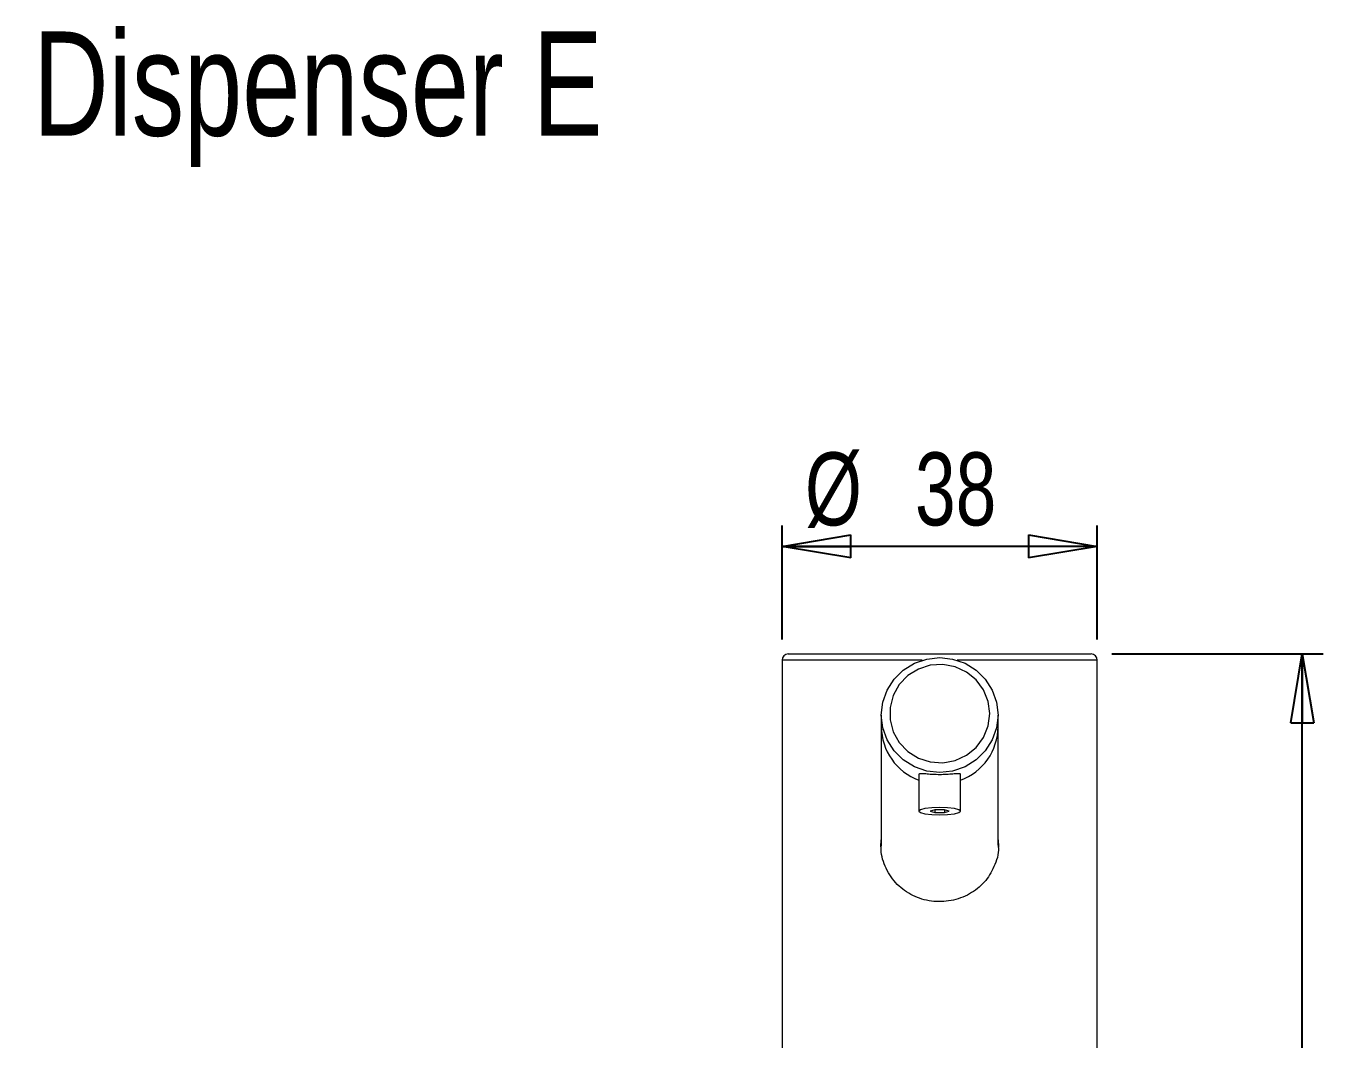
# Model space of a CAD drawing. Header units: millimetres. Extents: x 62 to 974, y 33 to 1436.
# Drawn here: x 576.6 to 887.7, y 1193 to 1436.1 of the extents above; entities that cross this region are included whole.
import ezdxf

# ---------------------------------------------------------------- set-up
doc = ezdxf.new("R2010")
doc.units = ezdxf.units.MM
doc.header["$LTSCALE"] = 5
doc.layers.add('LEVEL0', color=179, linetype='Continuous')
doc.styles.add('SLDTEXTSTYLE0', font='TXT', dxfattribs={"width": 0.75})
doc.dimstyles.new('SLDDIMSTYLE0', dxfattribs={"dimtxt": 17.5, "dimasz": 16.51, "dimexe": 0, "dimexo": 0.0625, "dimgap": 4.375, "dimtad": 1, "dimdec": 0, "dimlfac": 0.5, "dimrnd": 1e-09, "dimzin": 12, "dimdsep": 46, "dimtxsty": 'SLDTEXTSTYLE0', "dimblk1": 'CLOSED', "dimblk2": 'CLOSED', "dimsah": 1, "dimcen": 0.09, "dimadec": 0, "dimazin": 3, "dimtfac": 1, "dimtdec": 0, "dimtofl": 0, "dimtmove": 0, "dimatfit": 3, "dimldrblk": 'CLOSED', "dimfxl": 0, "dimfrac": 2, "dimtolj": 1, "dimtzin": 12, "dimarcsym": 0})

# ---------------------------------------------------------------- blocks, each defined once
blk = doc.blocks.new('_CLOSED')
at = {"color": 0, "linetype": 'ByBlock', "lineweight": -2}
for p, q in [((-1, 0.166667), (0, 0)), ((-1, 0.166667), (-1, -0.166667)), ((0, 0), (-1, -0.166667)), ((0, 0), (-1, 0))]:
    blk.add_line(p, q, dxfattribs=at)
blk = doc.blocks.new('_D_5')
at = {"layer": 'LEVEL0', "color": 7}
for p, q in [((757.95, 1288.91), (757.95, 1316.2)), ((833.55, 1288.91), (833.55, 1316.2)), ((833.55, 1311.2), (757.95, 1311.2))]:
    blk.add_line(p, q, dxfattribs=at)
at = {"layer": 'LEVEL0', "color": 7, "xscale": 16.51, "yscale": 16.51, "rotation": 180.0000000000004}
blk.add_blockref('_CLOSED', (757.95, 1311.2, -12.2), dxfattribs=at)
at = {"layer": 'LEVEL0', "color": 7, "xscale": 16.51, "yscale": 16.51}
blk.add_blockref('_CLOSED', (833.55, 1311.2, -12.2), dxfattribs=at)
at = {"layer": 'LEVEL0', "color": 7, "char_height": 17.5, "attachment_point": 1, "style": 'SLDTEXTSTYLE0'}
for s, insert in [('%%c', (763.44, 1333.76)), ('38', (789.82, 1333.76))]:
    blk.add_mtext(s, dxfattribs=dict(at, insert=insert))
blk = doc.blocks.new('_D_6')
at = {"layer": 'LEVEL0', "color": 7}
for p, q in [((837.05, 1285.41), (887.69, 1285.41)), ((882.69, 1077.41), (882.69, 1285.41)), ((844.75, 1077.41), (887.69, 1077.41))]:
    blk.add_line(p, q, dxfattribs=at)
at = {"layer": 'LEVEL0', "color": 7, "xscale": 16.51, "yscale": 16.51}
for p, rotation in [((882.69, 1285.41, -12.2), 90.0000000000004), ((882.69, 1077.41, -12.2), 270.0000000000004)]:
    blk.add_blockref('_CLOSED', p, dxfattribs=dict(at, rotation=rotation))
at = {"layer": 'LEVEL0', "color": 7, "insert": (860.13, 1158.25), "char_height": 17.5, "attachment_point": 1, "rotation": 90, "style": 'SLDTEXTSTYLE0'}
blk.add_mtext('104', dxfattribs=at)

msp = doc.modelspace()

# ---------------------------------------------------------------- linework, layer by layer
at = {"color": 7, "linetype": 'Continuous', "lineweight": 15}
for p, q in [((759.45, 1285.41), (832.05, 1285.41)), ((757.95, 1283.91), (757.95, 1085.41)), ((833.55, 1085.41), (833.55, 1283.91)), ((781.75, 1270.76), (781.75, 1267.98)), ((809.75, 1267.98), (809.75, 1270.76)), ((781.75, 1267.98), (781.75, 1239.84)), ((809.75, 1239.57), (809.75, 1267.98)), ((790.75, 1256.49), (790.75, 1247.7)), ((800.75, 1247.7), (800.75, 1256.49)), ((794.59, 1248.05), (793.44, 1247.7)), ((793.44, 1247.7), (794.59, 1247.36)), ((796.9, 1248.05), (794.59, 1248.05)), ((794.59, 1248.05), (794.59, 1247.36)), ((798.06, 1247.7), (796.9, 1248.05)), ((796.9, 1248.05), (796.9, 1247.36)), ((796.9, 1247.36), (798.06, 1247.7)), ((794.59, 1247.36), (796.9, 1247.36)), ((781.65, 1239.15), (781.75, 1240.8)), ((809.75, 1240.8), (809.85, 1239.15))]:
    msp.add_line(p, q, dxfattribs=at)
at = {"color": 8, "linetype": 'Continuous', "lineweight": 0}
for p, q in [((791.55, 1283.91), (757.95, 1283.91)), ((833.55, 1283.91), (799.94, 1283.91))]:
    msp.add_line(p, q, dxfattribs=at)
at = {"color": 7, "linetype": 'Continuous', "lineweight": 15, "flags": 128}
for points in [[(809.75, 1270.76), (809.4, 1267.69), (808.36, 1264.78), (806.69, 1262.16), (804.48, 1259.98), (801.82, 1258.34), (798.86, 1257.32), (795.75, 1256.97), (792.63, 1257.32), (789.67, 1258.34), (787.02, 1259.98), (784.8, 1262.16), (783.13, 1264.78), (782.1, 1267.69), (781.75, 1270.76), (782.1, 1273.83), (783.13, 1276.74), (784.8, 1279.35), (787.02, 1281.54), (789.67, 1283.18), (792.63, 1284.2), (795.75, 1284.54), (798.86, 1284.2), (801.82, 1283.18), (804.48, 1281.54), (806.69, 1279.35), (808.36, 1276.74), (809.4, 1273.83), (809.75, 1270.76)], [(800.75, 1247.7), (800.37, 1248.03), (799.28, 1248.32), (797.66, 1248.5), (795.75, 1248.57), (793.83, 1248.5), (792.21, 1248.32), (791.13, 1248.03), (790.75, 1247.7), (791.13, 1247.37), (792.21, 1247.09), (793.83, 1246.9), (795.75, 1246.83), (797.66, 1246.9), (799.28, 1247.09), (800.37, 1247.37), (800.75, 1247.7)]]:
    msp.add_lwpolyline(points, dxfattribs=at)
at = {"color": 8, "linetype": 'Continuous', "lineweight": 0, "flags": 128}
msp.add_lwpolyline([(807.75, 1271.1), (807.37, 1274.04), (806.26, 1276.8), (804.5, 1279.19), (802.18, 1281.08), (799.46, 1282.34), (796.5, 1282.9), (793.5, 1282.71), (790.64, 1281.8), (788.1, 1280.21), (786.04, 1278.05), (784.59, 1275.46), (783.84, 1272.59), (783.84, 1269.62), (784.59, 1266.75), (786.04, 1264.16), (788.1, 1262), (790.64, 1260.41), (793.5, 1259.5), (796.5, 1259.31), (799.46, 1259.87), (802.18, 1261.13), (804.5, 1263.01), (806.26, 1265.41), (807.37, 1268.17), (807.75, 1271.1)], dxfattribs=at)
at = {"color": 7, "linetype": 'Continuous', "lineweight": 15}
for centre, radius, start, end in [((759.45, 1283.91), 1.5, 90, 180), ((832.05, 1283.91), 1.5, 0, 90), ((795.56, 1268.05), 13.81, 180.2785, 249.6182), ((795.94, 1268.05), 13.81, 290.3818, 359.7215)]:
    msp.add_arc(centre, radius, start, end, dxfattribs=at)
for points, knots in [([(800.69, 1256.47), (800.71, 1256.5), (800.78, 1256.65), (800.39, 1256.71), (799.55, 1256.67), (798.24, 1256.54), (796.63, 1256.45), (794.94, 1256.45), (793.39, 1256.53), (792.06, 1256.66), (791.14, 1256.71), (790.71, 1256.65), (790.78, 1256.5), (790.8, 1256.47)], [0, 0, 0, 0, 0.02759, 0.1277, 0.22964, 0.337737, 0.447156, 0.551207, 0.651747, 0.755163, 0.86399, 0.972854, 1, 1, 1, 1]), ([(809.72, 1239.83), (809.76, 1239.53), (810.02, 1237.69), (808.94, 1234.35), (806.6, 1230.49), (803, 1227.62), (798.55, 1226.01), (793.75, 1225.88), (789.21, 1227.25), (785.36, 1229.97), (782.75, 1233.83), (781.58, 1237.37), (781.75, 1239.37), (781.79, 1239.84)], [0, 0, 0, 0, 0.020302, 0.126322, 0.226768, 0.330462, 0.437934, 0.544685, 0.649782, 0.756042, 0.863747, 0.968365, 1, 1, 1, 1])]:
    msp.add_open_spline(points, degree=3, knots=knots, dxfattribs=at)

# ---------------------------------------------------------------- texts
at = {"layer": 'LEVEL0', "color": 7, "insert": (714.89, 1434.73), "char_height": 25, "attachment_point": 3, "style": 'SLDTEXTSTYLE0'}
msp.add_mtext('Elite Soap Dispenser E', dxfattribs=at)

# ---------------------------------------------------------------- dimensions: what is measured, and where the dimension line sits
at = {"layer": 'LEVEL0', "color": 7}
dim = msp.add_linear_dim(base=(757.95, 1311.2), p1=(833.55, 1283.91), p2=(757.95, 1283.91), text='%%c<>', dimstyle='SLDDIMSTYLE0', dxfattribs=at)
dim.commit()
dim.dimension.update_dxf_attribs({"geometry": '_D_5', "text_midpoint": (789.55, 1311.2), "dimtype": 160})
dim = msp.add_linear_dim(base=(882.69, 1285.41), p1=(839.75, 1077.41), p2=(832.05, 1285.41), angle=90, dimstyle='SLDDIMSTYLE0', dxfattribs=at)
dim.commit()
dim.dimension.update_dxf_attribs({"geometry": '_D_6', "text_midpoint": (882.69, 1177.64), "dimtype": 160})

doc.saveas('drawing.dxf')
